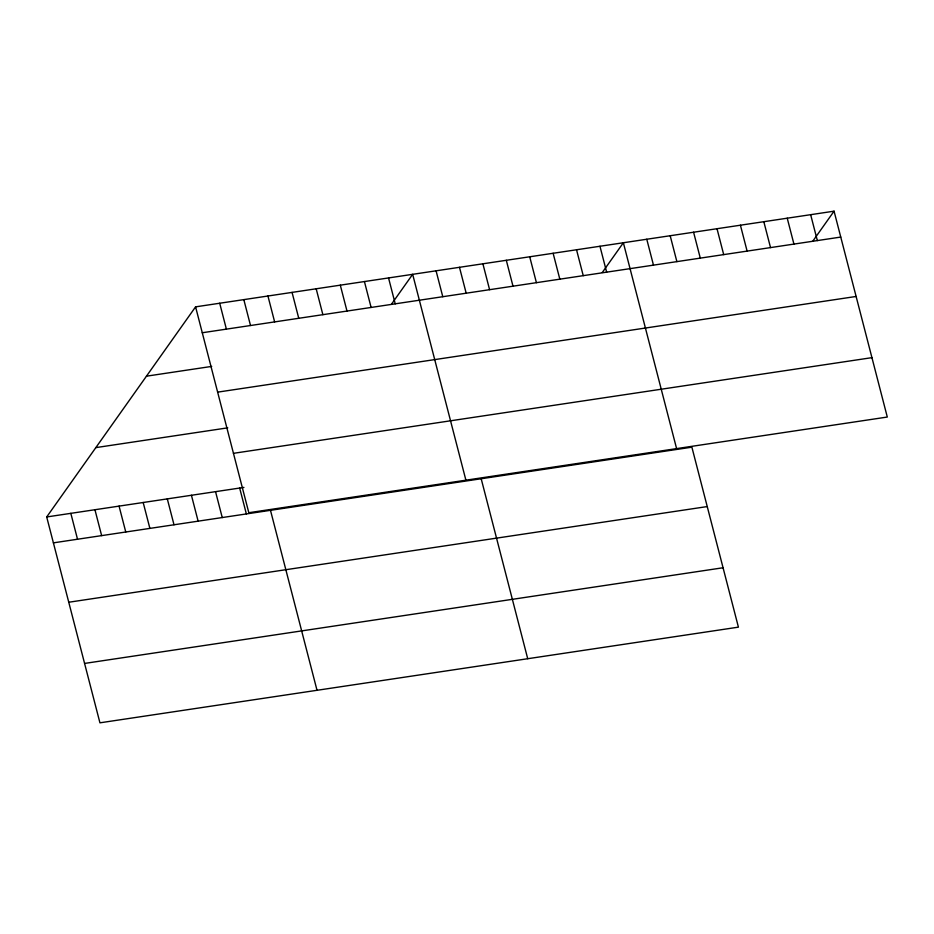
<?xml version="1.0" encoding="UTF-8"?>
<svg xmlns="http://www.w3.org/2000/svg" width="934" height="934" viewBox="0 0 934 934"><rect width="100%" height="100%" fill="white"/><g stroke="black" fill="none" stroke-linecap="round" stroke-linejoin="round"><path stroke-width="1.4" d="M53.401 542.852L691.884 447.176L738.42 627.146L99.938 722.823L46.7 516.957L195.58 306.854L834.062 211.177L887.3 417.043L248.818 512.719L195.58 306.854M391.603 304.04L412.665 274.327L465.903 480.193M602.302 272.471L623.363 242.747L676.601 448.612M813 240.89L834.062 211.177M202.269 332.749L840.752 237.073M146.451 376.18L211.714 366.408M217.634 392.14L856.116 296.463M95.828 447.619L227.779 427.842M233.453 453.329L871.936 357.652M46.7 516.957L243.926 487.408M68.754 602.243L707.236 506.567M84.585 663.432L723.068 567.755M810.654 214.692L817.343 240.587M787.234 218.194L793.935 244.089M763.825 221.708L770.527 247.603M740.417 225.211L747.107 251.106M717.008 228.725L723.698 254.62M693.588 232.227L700.29 258.123M670.18 235.73L676.881 261.625M646.772 239.244L653.473 265.139M599.955 246.261L606.645 272.156M576.535 249.763L583.236 275.658M553.126 253.277L559.828 279.173M529.718 256.78L536.408 282.675M506.31 260.294L513 286.189M482.89 263.797L489.591 289.692M459.481 267.311L466.183 293.206M436.073 270.813L442.774 296.708M481.185 478.745L527.722 658.727M388.544 277.935L395.234 303.83M364.423 281.554L371.113 307.449M340.303 285.162L346.993 311.057M316.182 288.781L322.872 314.676M292.062 292.389L298.752 318.284M267.941 296.008L274.631 321.903M243.821 299.616L250.51 325.511M219.7 303.235L226.39 329.13M270.486 510.326L317.023 690.296M239.664 488.038L246.366 513.933M215.544 491.658L222.245 517.553M191.423 495.265L198.125 521.16M167.303 498.884L174.004 524.78M143.182 502.492L149.884 528.387M119.062 506.111L125.763 532.006M94.941 509.731L101.643 535.626M70.821 513.338L77.522 539.233"/></g></svg>
